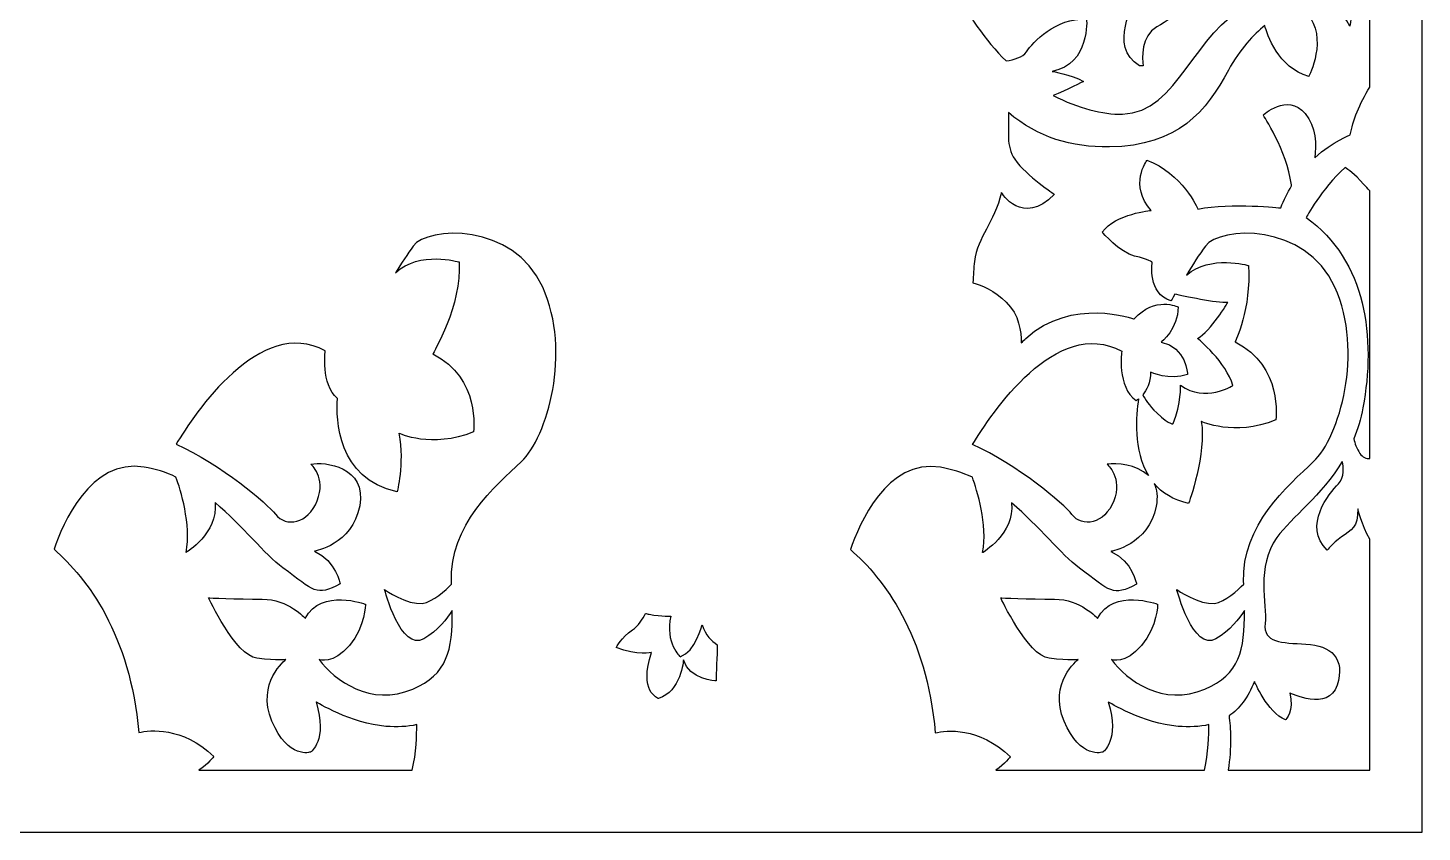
# Model space of a CAD drawing. Header units: centimetres. Extents: x 1.5 to 8.7, y 0.16 to 9.
# Drawn here: x 4.858 to 8.695, y 0.155 to 2.367 of the extents above; entities that cross this region are included whole.
import ezdxf

# ---------------------------------------------------------------- set-up
doc = ezdxf.new("R2010")
doc.units = ezdxf.units.CM
doc.header["$MEASUREMENT"] = 0
doc.layers.add('layer 1', color=7, linetype='Continuous')

msp = doc.modelspace()

# ---------------------------------------------------------------- linework, layer by layer
at = {"layer": 'layer 1', "color": 250, "lineweight": 30}
for points, knots in [([(1.50051, 9.00077), (1.50051, 9.00077), (8.69542, 9.00077), (8.69542, 9.00077), (8.69542, 9.00077), (8.69542, 9.00077), (8.69542, 0.1554), (8.69542, 0.1554), (8.69542, 0.1554), (8.69542, 0.1554), (1.50051, 0.1554), (1.50051, 0.1554), (1.50051, 0.1554), (1.50051, 0.1554), (1.50051, 9.00077), (1.50051, 9.00077)], [0, 0, 0, 0, 0.2, 0.2, 0.2, 0.2, 0.4, 0.4, 0.4, 0.4, 0.6, 0.6, 0.6, 0.6, 1, 1, 1, 1]), ([(8.55152, 3.19569), (8.55152, 3.19569), (8.55152, 2.20419), (8.55152, 2.20419), (8.55152, 2.20419), (8.52331, 2.15854), (8.50417, 2.11116), (8.49768, 2.07241), (8.49768, 2.07241), (8.49768, 2.07241), (8.45055, 2.05583), (8.39993, 2.00953), (8.39993, 2.00953), (8.40436, 2.04418), (8.40416, 2.09578), (8.37351, 2.13112), (8.37351, 2.13112), (8.3235, 2.1888), (8.25797, 2.127), (8.25797, 2.127), (8.25797, 2.127), (8.25797, 2.127), (8.3235, 2.03018), (8.33557, 1.93541), (8.33557, 1.93541), (8.33572, 1.93425), (8.33587, 1.93313), (8.33603, 1.93203), (8.33603, 1.93203), (8.325, 1.91401), (8.31487, 1.89392), (8.30626, 1.87155), (8.30626, 1.87155), (8.30626, 1.87155), (8.17174, 1.887), (8.07862, 1.86846), (8.07862, 1.86846), (8.07862, 1.86846), (8.03419, 1.96912), (7.93806, 2.00269), (7.93806, 2.00269), (7.93806, 2.00269), (7.88777, 1.93379), (7.94989, 1.86488), (7.94989, 1.86488), (7.94989, 1.86488), (7.85227, 1.85605), (7.8153, 1.80481), (7.8153, 1.80481), (7.8153, 1.80481), (7.86411, 1.74827), (7.90404, 1.73944), (7.90404, 1.73944), (7.94397, 1.7306), (7.95285, 1.72177), (7.95285, 1.72177), (7.95285, 1.72177), (7.95285, 1.72177), (7.93928, 1.63497), (8.00429, 1.61614), (8.00429, 1.61614), (8.00429, 1.61614), (8.00828, 1.62312), (8.01487, 1.63436), (8.01487, 1.63436), (8.03776, 1.62933), (8.13154, 1.60927), (8.16036, 1.61149), (8.16036, 1.61149), (8.16036, 1.61149), (8.11364, 1.53286), (8.07754, 1.51257), (8.07754, 1.51257), (8.07754, 1.51257), (8.15823, 1.44661), (8.17416, 1.3832), (8.17416, 1.3832), (8.17416, 1.3832), (8.09772, 1.33469), (8.03083, 1.38415), (8.03083, 1.38415), (8.03083, 1.38415), (8.03295, 1.33374), (8.01066, 1.2792), (8.01066, 1.2792), (8.01066, 1.2792), (8.00429, 1.27032), (7.965, 1.30837), (7.965, 1.30837), (7.94375, 1.32896), (7.93244, 1.34639), (7.92653, 1.35806), (7.92653, 1.35806), (7.93699, 1.37056), (7.94809, 1.39076), (7.94809, 1.42018), (7.94809, 1.42018), (7.94809, 1.42018), (7.99983, 1.39546), (8.04984, 1.41401), (8.04984, 1.41401), (8.04984, 1.41401), (8.04639, 1.49023), (7.97741, 1.50259), (7.97741, 1.50259), (7.97741, 1.50259), (8.02397, 1.53967), (8.02397, 1.59941), (8.02397, 1.59941), (8.02397, 1.59941), (7.96017, 1.63031), (7.90326, 1.56645), (7.90326, 1.56645), (7.90326, 1.56645), (7.73081, 1.62825), (7.60492, 1.51289), (7.60492, 1.51289), (7.6006, 1.50893), (7.59631, 1.50493), (7.59204, 1.50089), (7.59204, 1.50089), (7.59259, 1.53092), (7.58673, 1.57807), (7.55088, 1.6128), (7.55088, 1.6128), (7.51789, 1.64475), (7.48282, 1.65938), (7.45924, 1.66602), (7.45924, 1.66602), (7.46006, 1.68669), (7.46142, 1.70698), (7.46358, 1.72439), (7.46358, 1.72439), (7.47229, 1.79466), (7.51805, 1.82849), (7.53765, 1.91437), (7.53765, 1.91437), (7.53765, 1.91437), (7.5943, 1.81808), (7.68362, 1.90917), (7.68362, 1.90917), (7.68362, 1.90917), (7.60737, 1.95862), (7.57469, 2.00546), (7.57469, 2.00546), (7.54846, 2.04306), (7.56011, 2.08234), (7.55673, 2.13404), (7.55673, 2.13404), (7.63909, 2.06489), (7.72969, 2.03812), (7.83484, 2.03948), (7.83484, 2.03948), (8.02539, 2.04195), (8.10219, 2.13922), (8.16225, 2.25056), (8.16225, 2.25056), (8.19369, 2.30883), (8.23248, 2.3488), (8.26234, 2.37367), (8.26234, 2.37367), (8.26894, 2.34914), (8.29897, 2.25719), (8.38347, 2.23324), (8.38347, 2.23324), (8.38347, 2.23324), (8.43815, 2.33815), (8.37849, 2.40743), (8.37849, 2.40743), (8.37849, 2.40743), (8.45803, 2.45889), (8.49614, 2.3718), (8.49614, 2.3718), (8.49614, 2.3718), (8.521, 2.47869), (8.47129, 2.54599), (8.47129, 2.54599), (8.42158, 2.61329), (8.33707, 2.55984), (8.32713, 2.51234), (8.32713, 2.51234), (8.32713, 2.51234), (8.30724, 2.62319), (8.21445, 2.64496), (8.21445, 2.64496), (8.21445, 2.64496), (8.16143, 2.54005), (8.18462, 2.48067), (8.18462, 2.48067), (8.19371, 2.4574), (8.2061, 2.43931), (8.21781, 2.4259), (8.21781, 2.4259), (8.06861, 2.36211), (8.02573, 2.13307), (7.87051, 2.12958), (7.87051, 2.12958), (7.81694, 2.12837), (7.74918, 2.14495), (7.68048, 2.18126), (7.68048, 2.18126), (7.71599, 2.19453), (7.76374, 2.21939), (7.76374, 2.21939), (7.76374, 2.21939), (7.72729, 2.23918), (7.67758, 2.2471), (7.67758, 2.2471), (7.67758, 2.2471), (7.78197, 2.26689), (7.77203, 2.3916), (7.77203, 2.3916), (7.77203, 2.3916), (7.68586, 2.39357), (7.62455, 2.32825), (7.60633, 2.30054), (7.60633, 2.30054), (7.59697, 2.28632), (7.57235, 2.27941), (7.55059, 2.27603), (7.55059, 2.27603), (7.49333, 2.3315), (7.44202, 2.4035), (7.40594, 2.4935), (7.40594, 2.4935), (7.51001, 2.42406), (7.60976, 2.46894), (7.60976, 2.46894), (7.60976, 2.46894), (7.59749, 2.53675), (7.46708, 2.5844), (7.46708, 2.5844), (7.46708, 2.5844), (7.52384, 2.59357), (7.5622, 2.64489), (7.5622, 2.64489), (7.5622, 2.64489), (7.47419, 2.72782), (7.38618, 2.71742), (7.35562, 2.71037), (7.35562, 2.71037), (7.33153, 2.98069), (7.21454, 3.13349), (7.1223, 3.21449), (7.1223, 3.21449), (7.14584, 3.2837), (7.22213, 3.46464), (7.36997, 3.44056), (7.36997, 3.44056), (7.40121, 3.43547), (7.43041, 3.42587), (7.45779, 3.41314), (7.45779, 3.41314), (7.47041, 3.37786), (7.50013, 3.28296), (7.48599, 3.20601), (7.48599, 3.20601), (7.48599, 3.20601), (7.57409, 3.25765), (7.56551, 3.34268), (7.56551, 3.34268), (7.64218, 3.2785), (7.70155, 3.20098), (7.75214, 3.16357), (7.75214, 3.16357), (7.83914, 3.09923), (7.84328, 3.08439), (7.90956, 3.11903), (7.90956, 3.11903), (7.90956, 3.11903), (7.89945, 3.18114), (7.8392, 3.20937), (7.8392, 3.20937), (7.8392, 3.20937), (7.94277, 3.22614), (7.96348, 3.33392), (7.96348, 3.33392), (7.98419, 3.44169), (7.86734, 3.45583), (7.82889, 3.44876), (7.82889, 3.44876), (7.82889, 3.44876), (7.87178, 3.41166), (7.84664, 3.34805), (7.84664, 3.34805), (7.82149, 3.28445), (7.75987, 3.27387), (7.73177, 3.31096), (7.73177, 3.31096), (7.71089, 3.33853), (7.58104, 3.44902), (7.45829, 3.50306), (7.45829, 3.50306), (7.50858, 3.58709), (7.68868, 3.8579), (7.86877, 3.75996), (7.86877, 3.75996), (7.86877, 3.75996), (7.86, 3.69715), (7.88351, 3.65288), (7.88351, 3.65288), (7.879, 3.6092), (7.87514, 3.45172), (8.04698, 3.41456), (8.04698, 3.41456), (8.04698, 3.41456), (8.06767, 3.48872), (8.05215, 3.57525), (8.05215, 3.57525), (8.05215, 3.57525), (8.14183, 3.53199), (8.25737, 3.57937), (8.25737, 3.57937), (8.25737, 3.57937), (8.27806, 3.72769), (8.14528, 3.79361), (8.14528, 3.79361), (8.14528, 3.79361), (8.22633, 3.88631), (8.2177, 4.00374), (8.2177, 4.00374), (8.2177, 4.00374), (8.0839, 4.04454), (8.01612, 3.97112), (8.01612, 3.97112), (8.03137, 3.99646), (8.04803, 4.02282), (8.06256, 4.04277), (8.06256, 4.04277), (8.10196, 4.09689), (8.33836, 4.10866), (8.41913, 3.92981), (8.41913, 3.92981), (8.4999, 3.75096), (8.43125, 3.51721), (8.36026, 3.45008), (8.36026, 3.45008), (8.28927, 3.38294), (8.16207, 3.27693), (8.16799, 3.11792), (8.16799, 3.11792), (8.16804, 3.11639), (8.1681, 3.11488), (8.16815, 3.11337), (8.16815, 3.11337), (8.15229, 3.09689), (8.1175, 3.06421), (8.08752, 3.06034), (8.08752, 3.06034), (8.04721, 3.05514), (7.98403, 3.09808), (7.98403, 3.09808), (7.98403, 3.09808), (7.98403, 3.09808), (8.02869, 2.92631), (8.09187, 2.96275), (8.09187, 2.96275), (8.13054, 2.98505), (8.15614, 3.01856), (8.17019, 3.0412), (8.17019, 3.0412), (8.17132, 2.93037), (8.15671, 2.86546), (8.0615, 2.82463), (8.0615, 2.82463), (7.94613, 2.77515), (7.84556, 2.84936), (7.80414, 2.9059), (7.80414, 2.9059), (7.80414, 2.9059), (7.8426, 2.89176), (7.88697, 2.94477), (7.88697, 2.94477), (7.93134, 2.99777), (7.93134, 3.05784), (7.93134, 3.05784), (7.93134, 3.05784), (7.93134, 3.05784), (7.81006, 3.10378), (7.76569, 3.01897), (7.76569, 3.01897), (7.76569, 3.01897), (7.71836, 3.07198), (7.64737, 3.07198), (7.64737, 3.07198), (7.57637, 3.07198), (7.49946, 3.07551), (7.49946, 3.07551), (7.49946, 3.07551), (7.49946, 3.07551), (7.57341, 2.9165), (7.63258, 2.90943), (7.63258, 2.90943), (7.69174, 2.90236), (7.71244, 2.9059), (7.71244, 2.9059), (7.71244, 2.9059), (7.71244, 2.9059), (7.62962, 2.84229), (7.67399, 2.73628), (7.67399, 2.73628), (7.71836, 2.63028), (7.78048, 2.65148), (7.78048, 2.65148), (7.78048, 2.65148), (7.78048, 2.65148), (7.82781, 2.68328), (7.79527, 2.78929), (7.79527, 2.78929), (7.79527, 2.78929), (7.89289, 2.72922), (7.98754, 2.72215), (7.98754, 2.72215), (8.01811, 2.71987), (8.04651, 2.72092), (8.07236, 2.72694), (8.07236, 2.72694), (8.07285, 2.67416), (8.06711, 2.53641), (7.99689, 2.48913), (7.99689, 2.48913), (7.99689, 2.48913), (7.96345, 2.47581), (7.9523, 2.51576), (7.9523, 2.51576), (7.94115, 2.55572), (7.95071, 2.59376), (7.95071, 2.59376), (7.95071, 2.59376), (7.95071, 2.59376), (7.82967, 2.52528), (7.90612, 2.44157), (7.90612, 2.44157), (7.90612, 2.44157), (7.82944, 2.31471), (7.91738, 2.26278), (7.91738, 2.26278), (7.91738, 2.26278), (7.92755, 2.26278), (7.92755, 2.26278), (7.92755, 2.26278), (7.92508, 2.28215), (7.9208, 2.34526), (7.96504, 2.36928), (7.96504, 2.36928), (8.0176, 2.39781), (8.09086, 2.4644), (8.11793, 2.56903), (8.11793, 2.56903), (8.1373, 2.64391), (8.1322, 2.71586), (8.12774, 2.75073), (8.12774, 2.75073), (8.15632, 2.77021), (8.1799, 2.80062), (8.19757, 2.84583), (8.19757, 2.84583), (8.19757, 2.84583), (8.23306, 2.76102), (8.28335, 2.73982), (8.28335, 2.73982), (8.28335, 2.73982), (8.30702, 2.76455), (8.29518, 2.81402), (8.29518, 2.81402), (8.29518, 2.81402), (8.40167, 2.76102), (8.42534, 2.83523), (8.42534, 2.83523), (8.449, 2.90943), (8.40759, 2.94477), (8.33955, 2.9483), (8.33955, 2.9483), (8.27152, 2.95184), (8.22123, 2.95184), (8.22715, 3.00484), (8.22715, 3.00484), (8.23306, 3.05784), (8.20053, 3.16032), (8.25969, 3.24159), (8.25969, 3.24159), (8.30077, 3.29804), (8.3818, 3.35621), (8.43937, 3.45039), (8.43937, 3.45039), (8.44249, 3.43573), (8.44652, 3.40746), (8.42855, 3.38906), (8.42855, 3.38906), (8.40337, 3.36328), (8.32965, 3.27306), (8.39798, 3.20648), (8.39798, 3.20648), (8.39798, 3.20648), (8.41057, 3.22366), (8.43754, 3.24299), (8.43754, 3.24299), (8.46451, 3.26232), (8.48249, 3.26877), (8.48249, 3.32032), (8.48249, 3.32032), (8.48249, 3.32032), (8.50262, 3.22983), (8.55152, 3.19569)], [0, 0, 0, 0, 0.007874, 0.007874, 0.007874, 0.007874, 0.015748, 0.015748, 0.015748, 0.015748, 0.023622, 0.023622, 0.023622, 0.023622, 0.0314961, 0.0314961, 0.0314961, 0.0314961, 0.0393701, 0.0393701, 0.0393701, 0.0393701, 0.0472441, 0.0472441, 0.0472441, 0.0472441, 0.0551181, 0.0551181, 0.0551181, 0.0551181, 0.0629921, 0.0629921, 0.0629921, 0.0629921, 0.0708661, 0.0708661, 0.0708661, 0.0708661, 0.0787402, 0.0787402, 0.0787402, 0.0787402, 0.0866142, 0.0866142, 0.0866142, 0.0866142, 0.0944882, 0.0944882, 0.0944882, 0.0944882, 0.1023622, 0.1023622, 0.1023622, 0.1023622, 0.1102362, 0.1102362, 0.1102362, 0.1102362, 0.1181102, 0.1181102, 0.1181102, 0.1181102, 0.1259843, 0.1259843, 0.1259843, 0.1259843, 0.1338583, 0.1338583, 0.1338583, 0.1338583, 0.1417323, 0.1417323, 0.1417323, 0.1417323, 0.1496063, 0.1496063, 0.1496063, 0.1496063, 0.1574803, 0.1574803, 0.1574803, 0.1574803, 0.1653543, 0.1653543, 0.1653543, 0.1653543, 0.1732283, 0.1732283, 0.1732283, 0.1732283, 0.1811024, 0.1811024, 0.1811024, 0.1811024, 0.1889764, 0.1889764, 0.1889764, 0.1889764, 0.1968504, 0.1968504, 0.1968504, 0.1968504, 0.2047244, 0.2047244, 0.2047244, 0.2047244, 0.2125984, 0.2125984, 0.2125984, 0.2125984, 0.2204724, 0.2204724, 0.2204724, 0.2204724, 0.2283465, 0.2283465, 0.2283465, 0.2283465, 0.2362205, 0.2362205, 0.2362205, 0.2362205, 0.2440945, 0.2440945, 0.2440945, 0.2440945, 0.2519685, 0.2519685, 0.2519685, 0.2519685, 0.2598425, 0.2598425, 0.2598425, 0.2598425, 0.2677165, 0.2677165, 0.2677165, 0.2677165, 0.2755906, 0.2755906, 0.2755906, 0.2755906, 0.2834646, 0.2834646, 0.2834646, 0.2834646, 0.2913386, 0.2913386, 0.2913386, 0.2913386, 0.2992126, 0.2992126, 0.2992126, 0.2992126, 0.3070866, 0.3070866, 0.3070866, 0.3070866, 0.3149606, 0.3149606, 0.3149606, 0.3149606, 0.3228346, 0.3228346, 0.3228346, 0.3228346, 0.3307087, 0.3307087, 0.3307087, 0.3307087, 0.3385827, 0.3385827, 0.3385827, 0.3385827, 0.3464567, 0.3464567, 0.3464567, 0.3464567, 0.3543307, 0.3543307, 0.3543307, 0.3543307, 0.3622047, 0.3622047, 0.3622047, 0.3622047, 0.3700787, 0.3700787, 0.3700787, 0.3700787, 0.3779528, 0.3779528, 0.3779528, 0.3779528, 0.3858268, 0.3858268, 0.3858268, 0.3858268, 0.3937008, 0.3937008, 0.3937008, 0.3937008, 0.4015748, 0.4015748, 0.4015748, 0.4015748, 0.4094488, 0.4094488, 0.4094488, 0.4094488, 0.4173228, 0.4173228, 0.4173228, 0.4173228, 0.4251969, 0.4251969, 0.4251969, 0.4251969, 0.4330709, 0.4330709, 0.4330709, 0.4330709, 0.4409449, 0.4409449, 0.4409449, 0.4409449, 0.4488189, 0.4488189, 0.4488189, 0.4488189, 0.4566929, 0.4566929, 0.4566929, 0.4566929, 0.4645669, 0.4645669, 0.4645669, 0.4645669, 0.4724409, 0.4724409, 0.4724409, 0.4724409, 0.480315, 0.480315, 0.480315, 0.480315, 0.488189, 0.488189, 0.488189, 0.488189, 0.496063, 0.496063, 0.496063, 0.496063, 0.503937, 0.503937, 0.503937, 0.503937, 0.511811, 0.511811, 0.511811, 0.511811, 0.519685, 0.519685, 0.519685, 0.519685, 0.5275591, 0.5275591, 0.5275591, 0.5275591, 0.5354331, 0.5354331, 0.5354331, 0.5354331, 0.5433071, 0.5433071, 0.5433071, 0.5433071, 0.5511811, 0.5511811, 0.5511811, 0.5511811, 0.5590551, 0.5590551, 0.5590551, 0.5590551, 0.5669291, 0.5669291, 0.5669291, 0.5669291, 0.5748031, 0.5748031, 0.5748031, 0.5748031, 0.5826772, 0.5826772, 0.5826772, 0.5826772, 0.5905512, 0.5905512, 0.5905512, 0.5905512, 0.5984252, 0.5984252, 0.5984252, 0.5984252, 0.6062992, 0.6062992, 0.6062992, 0.6062992, 0.6141732, 0.6141732, 0.6141732, 0.6141732, 0.6220472, 0.6220472, 0.6220472, 0.6220472, 0.6299213, 0.6299213, 0.6299213, 0.6299213, 0.6377953, 0.6377953, 0.6377953, 0.6377953, 0.6456693, 0.6456693, 0.6456693, 0.6456693, 0.6535433, 0.6535433, 0.6535433, 0.6535433, 0.6614173, 0.6614173, 0.6614173, 0.6614173, 0.6692913, 0.6692913, 0.6692913, 0.6692913, 0.6771654, 0.6771654, 0.6771654, 0.6771654, 0.6850394, 0.6850394, 0.6850394, 0.6850394, 0.6929134, 0.6929134, 0.6929134, 0.6929134, 0.7007874, 0.7007874, 0.7007874, 0.7007874, 0.7086614, 0.7086614, 0.7086614, 0.7086614, 0.7165354, 0.7165354, 0.7165354, 0.7165354, 0.7244094, 0.7244094, 0.7244094, 0.7244094, 0.7322835, 0.7322835, 0.7322835, 0.7322835, 0.7401575, 0.7401575, 0.7401575, 0.7401575, 0.7480315, 0.7480315, 0.7480315, 0.7480315, 0.7559055, 0.7559055, 0.7559055, 0.7559055, 0.7637795, 0.7637795, 0.7637795, 0.7637795, 0.7716535, 0.7716535, 0.7716535, 0.7716535, 0.7795276, 0.7795276, 0.7795276, 0.7795276, 0.7874016, 0.7874016, 0.7874016, 0.7874016, 0.7952756, 0.7952756, 0.7952756, 0.7952756, 0.8031496, 0.8031496, 0.8031496, 0.8031496, 0.8110236, 0.8110236, 0.8110236, 0.8110236, 0.8188976, 0.8188976, 0.8188976, 0.8188976, 0.8267717, 0.8267717, 0.8267717, 0.8267717, 0.8346457, 0.8346457, 0.8346457, 0.8346457, 0.8425197, 0.8425197, 0.8425197, 0.8425197, 0.8503937, 0.8503937, 0.8503937, 0.8503937, 0.8582677, 0.8582677, 0.8582677, 0.8582677, 0.8661417, 0.8661417, 0.8661417, 0.8661417, 0.8740157, 0.8740157, 0.8740157, 0.8740157, 0.8818898, 0.8818898, 0.8818898, 0.8818898, 0.8897638, 0.8897638, 0.8897638, 0.8897638, 0.8976378, 0.8976378, 0.8976378, 0.8976378, 0.9055118, 0.9055118, 0.9055118, 0.9055118, 0.9133858, 0.9133858, 0.9133858, 0.9133858, 0.9212598, 0.9212598, 0.9212598, 0.9212598, 0.9291339, 0.9291339, 0.9291339, 0.9291339, 0.9370079, 0.9370079, 0.9370079, 0.9370079, 0.9448819, 0.9448819, 0.9448819, 0.9448819, 0.9527559, 0.9527559, 0.9527559, 0.9527559, 0.9606299, 0.9606299, 0.9606299, 0.9606299, 0.9685039, 0.9685039, 0.9685039, 0.9685039, 0.976378, 0.976378, 0.976378, 0.976378, 0.984252, 0.984252, 0.984252, 0.984252, 1, 1, 1, 1]), ([(8.55152, 1.91905), (8.55152, 1.91905), (8.55152, 1.18308), (8.55152, 1.18308), (8.55152, 1.18308), (8.54136, 1.18165), (8.53183, 1.18602), (8.52418, 1.19682), (8.52418, 1.19682), (8.51499, 1.2098), (8.51006, 1.22465), (8.50743, 1.23682), (8.50743, 1.23682), (8.51813, 1.26283), (8.52681, 1.29122), (8.53263, 1.32247), (8.53263, 1.32247), (8.56813, 1.51329), (8.54227, 1.72708), (8.37657, 1.84529), (8.37657, 1.84529), (8.37657, 1.84529), (8.41768, 1.92382), (8.48324, 1.98246), (8.48324, 1.98246), (8.49239, 1.97786), (8.5081, 1.96616), (8.53389, 1.93748), (8.53389, 1.93748), (8.54, 1.93068), (8.54585, 1.92454), (8.55152, 1.91905)], [0, 0, 0, 0, 0.1111111, 0.1111111, 0.1111111, 0.1111111, 0.2222222, 0.2222222, 0.2222222, 0.2222222, 0.3333333, 0.3333333, 0.3333333, 0.3333333, 0.4444444, 0.4444444, 0.4444444, 0.4444444, 0.5555556, 0.5555556, 0.5555556, 0.5555556, 0.6666667, 0.6666667, 0.6666667, 0.6666667, 0.7777778, 0.7777778, 0.7777778, 0.7777778, 1, 1, 1, 1]), ([(5.91633, 0.3255), (5.91633, 0.3255), (5.32916, 0.3255), (5.32916, 0.3255), (5.32916, 0.3255), (5.3549, 0.34293), (5.37031, 0.36354), (5.37031, 0.36354), (5.37031, 0.36354), (5.28229, 0.44647), (5.19428, 0.43607), (5.16373, 0.42902), (5.16373, 0.42902), (5.13964, 0.69935), (5.02265, 0.85214), (4.9304, 0.93314), (4.9304, 0.93314), (4.95394, 1.00235), (5.03023, 1.1833), (5.17808, 1.15921), (5.17808, 1.15921), (5.20932, 1.15413), (5.23852, 1.14452), (5.2659, 1.13179), (5.2659, 1.13179), (5.27851, 1.09651), (5.30824, 1.00162), (5.2941, 0.92466), (5.2941, 0.92466), (5.2941, 0.92466), (5.38219, 0.9763), (5.37361, 1.06133), (5.37361, 1.06133), (5.45028, 0.99715), (5.50965, 0.91963), (5.56025, 0.88222), (5.56025, 0.88222), (5.64724, 0.81789), (5.65138, 0.80304), (5.71766, 0.83768), (5.71766, 0.83768), (5.71766, 0.83768), (5.70755, 0.89979), (5.6473, 0.92802), (5.6473, 0.92802), (5.6473, 0.92802), (5.75088, 0.9448), (5.77158, 1.05257), (5.77158, 1.05257), (5.79229, 1.16035), (5.67545, 1.17448), (5.63699, 1.16741), (5.63699, 1.16741), (5.63699, 1.16741), (5.67988, 1.13031), (5.65474, 1.06671), (5.65474, 1.06671), (5.6296, 1.0031), (5.56798, 0.99252), (5.53987, 1.02962), (5.53987, 1.02962), (5.519, 1.05718), (5.38914, 1.16767), (5.2664, 1.22172), (5.2664, 1.22172), (5.31669, 1.30575), (5.49679, 1.57655), (5.67687, 1.47861), (5.67687, 1.47861), (5.67687, 1.47861), (5.66418, 1.38759), (5.71038, 1.34746), (5.71038, 1.34746), (5.70636, 1.29112), (5.7093, 1.12693), (5.87436, 1.09124), (5.87436, 1.09124), (5.87436, 1.09124), (5.89506, 1.1654), (5.87954, 1.25192), (5.87954, 1.25192), (5.87954, 1.25192), (5.96921, 1.20866), (6.08475, 1.25604), (6.08475, 1.25604), (6.08475, 1.25604), (6.10545, 1.40436), (5.97266, 1.47029), (5.97266, 1.47029), (5.97266, 1.47029), (6.05371, 1.60579), (6.04509, 1.72322), (6.04509, 1.72322), (6.04509, 1.72322), (5.93637, 1.75517), (5.87043, 1.69358), (5.87043, 1.69358), (5.88618, 1.71898), (5.90362, 1.74598), (5.91874, 1.76675), (5.91874, 1.76675), (5.95814, 1.82088), (6.19454, 1.83265), (6.27531, 1.6538), (6.27531, 1.6538), (6.35608, 1.47495), (6.28744, 1.2412), (6.21644, 1.17406), (6.21644, 1.17406), (6.14545, 1.10692), (6.01825, 1.00091), (6.02417, 0.8419), (6.02417, 0.8419), (6.02423, 0.84038), (6.02428, 0.83887), (6.02434, 0.83736), (6.02434, 0.83736), (6.00847, 0.82087), (5.97368, 0.7882), (5.9437, 0.78433), (5.9437, 0.78433), (5.9034, 0.77912), (5.84021, 0.82207), (5.84021, 0.82207), (5.84021, 0.82207), (5.84021, 0.82207), (5.88488, 0.6503), (5.94806, 0.68673), (5.94806, 0.68673), (5.98672, 0.70903), (6.01232, 0.74254), (6.02637, 0.76519), (6.02637, 0.76519), (6.0275, 0.65436), (6.0129, 0.58944), (5.91768, 0.54861), (5.91768, 0.54861), (5.80231, 0.49914), (5.70174, 0.57335), (5.66033, 0.62988), (5.66033, 0.62988), (5.66033, 0.62988), (5.69878, 0.61575), (5.74315, 0.66875), (5.74315, 0.66875), (5.78752, 0.72176), (5.78752, 0.78183), (5.78752, 0.78183), (5.78752, 0.78183), (5.78752, 0.78183), (5.66624, 0.82777), (5.62187, 0.74296), (5.62187, 0.74296), (5.62187, 0.74296), (5.57454, 0.79596), (5.50355, 0.79596), (5.50355, 0.79596), (5.43256, 0.79596), (5.35565, 0.7995), (5.35565, 0.7995), (5.35565, 0.7995), (5.35565, 0.7995), (5.4296, 0.64048), (5.48876, 0.63342), (5.48876, 0.63342), (5.54792, 0.62635), (5.56863, 0.62988), (5.56863, 0.62988), (5.56863, 0.62988), (5.56863, 0.62988), (5.4858, 0.56628), (5.53017, 0.46027), (5.53017, 0.46027), (5.57454, 0.35426), (5.63666, 0.37546), (5.63666, 0.37546), (5.63666, 0.37546), (5.63666, 0.37546), (5.68399, 0.40727), (5.65145, 0.51327), (5.65145, 0.51327), (5.65145, 0.51327), (5.74907, 0.4532), (5.84373, 0.44614), (5.84373, 0.44614), (5.87429, 0.44385), (5.90269, 0.44491), (5.92854, 0.45092), (5.92854, 0.45092), (5.92879, 0.4237), (5.92738, 0.37387), (5.91633, 0.3255)], [0, 0, 0, 0, 0.0204082, 0.0204082, 0.0204082, 0.0204082, 0.0408163, 0.0408163, 0.0408163, 0.0408163, 0.0612245, 0.0612245, 0.0612245, 0.0612245, 0.0816327, 0.0816327, 0.0816327, 0.0816327, 0.1020408, 0.1020408, 0.1020408, 0.1020408, 0.122449, 0.122449, 0.122449, 0.122449, 0.1428571, 0.1428571, 0.1428571, 0.1428571, 0.1632653, 0.1632653, 0.1632653, 0.1632653, 0.1836735, 0.1836735, 0.1836735, 0.1836735, 0.2040816, 0.2040816, 0.2040816, 0.2040816, 0.2244898, 0.2244898, 0.2244898, 0.2244898, 0.244898, 0.244898, 0.244898, 0.244898, 0.2653061, 0.2653061, 0.2653061, 0.2653061, 0.2857143, 0.2857143, 0.2857143, 0.2857143, 0.3061224, 0.3061224, 0.3061224, 0.3061224, 0.3265306, 0.3265306, 0.3265306, 0.3265306, 0.3469388, 0.3469388, 0.3469388, 0.3469388, 0.3673469, 0.3673469, 0.3673469, 0.3673469, 0.3877551, 0.3877551, 0.3877551, 0.3877551, 0.4081633, 0.4081633, 0.4081633, 0.4081633, 0.4285714, 0.4285714, 0.4285714, 0.4285714, 0.4489796, 0.4489796, 0.4489796, 0.4489796, 0.4693878, 0.4693878, 0.4693878, 0.4693878, 0.4897959, 0.4897959, 0.4897959, 0.4897959, 0.5102041, 0.5102041, 0.5102041, 0.5102041, 0.5306122, 0.5306122, 0.5306122, 0.5306122, 0.5510204, 0.5510204, 0.5510204, 0.5510204, 0.5714286, 0.5714286, 0.5714286, 0.5714286, 0.5918367, 0.5918367, 0.5918367, 0.5918367, 0.6122449, 0.6122449, 0.6122449, 0.6122449, 0.6326531, 0.6326531, 0.6326531, 0.6326531, 0.6530612, 0.6530612, 0.6530612, 0.6530612, 0.6734694, 0.6734694, 0.6734694, 0.6734694, 0.6938776, 0.6938776, 0.6938776, 0.6938776, 0.7142857, 0.7142857, 0.7142857, 0.7142857, 0.7346939, 0.7346939, 0.7346939, 0.7346939, 0.755102, 0.755102, 0.755102, 0.755102, 0.7755102, 0.7755102, 0.7755102, 0.7755102, 0.7959184, 0.7959184, 0.7959184, 0.7959184, 0.8163265, 0.8163265, 0.8163265, 0.8163265, 0.8367347, 0.8367347, 0.8367347, 0.8367347, 0.8571429, 0.8571429, 0.8571429, 0.8571429, 0.877551, 0.877551, 0.877551, 0.877551, 0.8979592, 0.8979592, 0.8979592, 0.8979592, 0.9183673, 0.9183673, 0.9183673, 0.9183673, 0.9387755, 0.9387755, 0.9387755, 0.9387755, 0.9591837, 0.9591837, 0.9591837, 0.9591837, 1, 1, 1, 1]), ([(8.09644, 0.3255), (8.09644, 0.3255), (7.52216, 0.3255), (7.52216, 0.3255), (7.52216, 0.3255), (7.54723, 0.34277), (7.5622, 0.36279), (7.5622, 0.36279), (7.5622, 0.36279), (7.47419, 0.44572), (7.38618, 0.43533), (7.35562, 0.42828), (7.35562, 0.42828), (7.33153, 0.6986), (7.21454, 0.85139), (7.1223, 0.93239), (7.1223, 0.93239), (7.14584, 1.0016), (7.22213, 1.18255), (7.36997, 1.15847), (7.36997, 1.15847), (7.40121, 1.15338), (7.43041, 1.14377), (7.45779, 1.13105), (7.45779, 1.13105), (7.47041, 1.09576), (7.50013, 1.00087), (7.48599, 0.92392), (7.48599, 0.92392), (7.48599, 0.92392), (7.57409, 0.97555), (7.56551, 1.06058), (7.56551, 1.06058), (7.64218, 0.99641), (7.70155, 0.91889), (7.75214, 0.88147), (7.75214, 0.88147), (7.83914, 0.81714), (7.84328, 0.80229), (7.90956, 0.83693), (7.90956, 0.83693), (7.90956, 0.83693), (7.89945, 0.89905), (7.8392, 0.92727), (7.8392, 0.92727), (7.8392, 0.92727), (7.94277, 0.94405), (7.96348, 1.05182), (7.96348, 1.05182), (7.96838, 1.07735), (7.96557, 1.09762), (7.95791, 1.1136), (7.95791, 1.1136), (7.97948, 1.08836), (8.01001, 1.06865), (8.05282, 1.05939), (8.05282, 1.05939), (8.05282, 1.05939), (8.10307, 1.19827), (8.08755, 1.28479), (8.08755, 1.28479), (8.08755, 1.28479), (8.17722, 1.24153), (8.29277, 1.28891), (8.29277, 1.28891), (8.29277, 1.28891), (8.31346, 1.43724), (8.18067, 1.50316), (8.18067, 1.50316), (8.18067, 1.50316), (8.22589, 1.59586), (8.21727, 1.71328), (8.21727, 1.71328), (8.21727, 1.71328), (8.11287, 1.74397), (8.04663, 1.68725), (8.04663, 1.68725), (8.06337, 1.71442), (8.08247, 1.74425), (8.09885, 1.76675), (8.09885, 1.76675), (8.13825, 1.82088), (8.37466, 1.83265), (8.45543, 1.6538), (8.45543, 1.6538), (8.5362, 1.47495), (8.46755, 1.2412), (8.39656, 1.17406), (8.39656, 1.17406), (8.32556, 1.10692), (8.19837, 1.00091), (8.20428, 0.8419), (8.20428, 0.8419), (8.20434, 0.84038), (8.20439, 0.83887), (8.20445, 0.83736), (8.20445, 0.83736), (8.18858, 0.82087), (8.15379, 0.7882), (8.12381, 0.78433), (8.12381, 0.78433), (8.08351, 0.77912), (8.02033, 0.82207), (8.02033, 0.82207), (8.02033, 0.82207), (8.02033, 0.82207), (8.06499, 0.6503), (8.12817, 0.68673), (8.12817, 0.68673), (8.16684, 0.70903), (8.19243, 0.74254), (8.20649, 0.76519), (8.20649, 0.76519), (8.20761, 0.65436), (8.19301, 0.58944), (8.09779, 0.54861), (8.09779, 0.54861), (7.98243, 0.49914), (7.88185, 0.57335), (7.84044, 0.62988), (7.84044, 0.62988), (7.84044, 0.62988), (7.8789, 0.61575), (7.92327, 0.66875), (7.92327, 0.66875), (7.96764, 0.72176), (7.96764, 0.78183), (7.96764, 0.78183), (7.96764, 0.78183), (7.96764, 0.78183), (7.84636, 0.82777), (7.80199, 0.74296), (7.80199, 0.74296), (7.80199, 0.74296), (7.75466, 0.79596), (7.68366, 0.79596), (7.68366, 0.79596), (7.61267, 0.79596), (7.53576, 0.7995), (7.53576, 0.7995), (7.53576, 0.7995), (7.53576, 0.7995), (7.60971, 0.64048), (7.66887, 0.63342), (7.66887, 0.63342), (7.72803, 0.62635), (7.74874, 0.62988), (7.74874, 0.62988), (7.74874, 0.62988), (7.74874, 0.62988), (7.66591, 0.56628), (7.71029, 0.46027), (7.71029, 0.46027), (7.75466, 0.35426), (7.81678, 0.37546), (7.81678, 0.37546), (7.81678, 0.37546), (7.81678, 0.37546), (7.86411, 0.40727), (7.83157, 0.51327), (7.83157, 0.51327), (7.83157, 0.51327), (7.92918, 0.4532), (8.02384, 0.44614), (8.02384, 0.44614), (8.05441, 0.44385), (8.08281, 0.44491), (8.10866, 0.45092), (8.10866, 0.45092), (8.10891, 0.4237), (8.1075, 0.37387), (8.09644, 0.3255)], [0, 0, 0, 0, 0.0227273, 0.0227273, 0.0227273, 0.0227273, 0.0454545, 0.0454545, 0.0454545, 0.0454545, 0.0681818, 0.0681818, 0.0681818, 0.0681818, 0.0909091, 0.0909091, 0.0909091, 0.0909091, 0.1136364, 0.1136364, 0.1136364, 0.1136364, 0.1363636, 0.1363636, 0.1363636, 0.1363636, 0.1590909, 0.1590909, 0.1590909, 0.1590909, 0.1818182, 0.1818182, 0.1818182, 0.1818182, 0.2045455, 0.2045455, 0.2045455, 0.2045455, 0.2272727, 0.2272727, 0.2272727, 0.2272727, 0.25, 0.25, 0.25, 0.25, 0.2727273, 0.2727273, 0.2727273, 0.2727273, 0.2954545, 0.2954545, 0.2954545, 0.2954545, 0.3181818, 0.3181818, 0.3181818, 0.3181818, 0.3409091, 0.3409091, 0.3409091, 0.3409091, 0.3636364, 0.3636364, 0.3636364, 0.3636364, 0.3863636, 0.3863636, 0.3863636, 0.3863636, 0.4090909, 0.4090909, 0.4090909, 0.4090909, 0.4318182, 0.4318182, 0.4318182, 0.4318182, 0.4545455, 0.4545455, 0.4545455, 0.4545455, 0.4772727, 0.4772727, 0.4772727, 0.4772727, 0.5, 0.5, 0.5, 0.5, 0.5227273, 0.5227273, 0.5227273, 0.5227273, 0.5454545, 0.5454545, 0.5454545, 0.5454545, 0.5681818, 0.5681818, 0.5681818, 0.5681818, 0.5909091, 0.5909091, 0.5909091, 0.5909091, 0.6136364, 0.6136364, 0.6136364, 0.6136364, 0.6363636, 0.6363636, 0.6363636, 0.6363636, 0.6590909, 0.6590909, 0.6590909, 0.6590909, 0.6818182, 0.6818182, 0.6818182, 0.6818182, 0.7045455, 0.7045455, 0.7045455, 0.7045455, 0.7272727, 0.7272727, 0.7272727, 0.7272727, 0.75, 0.75, 0.75, 0.75, 0.7727273, 0.7727273, 0.7727273, 0.7727273, 0.7954545, 0.7954545, 0.7954545, 0.7954545, 0.8181818, 0.8181818, 0.8181818, 0.8181818, 0.8409091, 0.8409091, 0.8409091, 0.8409091, 0.8636364, 0.8636364, 0.8636364, 0.8636364, 0.8863636, 0.8863636, 0.8863636, 0.8863636, 0.9090909, 0.9090909, 0.9090909, 0.9090909, 0.9318182, 0.9318182, 0.9318182, 0.9318182, 0.9545455, 0.9545455, 0.9545455, 0.9545455, 1, 1, 1, 1]), ([(7.91523, 1.34681), (7.91118, 1.34348), (7.90843, 1.3419), (7.90843, 1.3419), (7.90843, 1.3419), (7.85497, 1.37898), (7.86877, 1.47787), (7.86877, 1.47787), (7.86877, 1.47787), (7.68868, 1.57581), (7.50858, 1.305), (7.45829, 1.22097), (7.45829, 1.22097), (7.58104, 1.16693), (7.71089, 1.05643), (7.73177, 1.02887), (7.73177, 1.02887), (7.75987, 0.99177), (7.82149, 1.00235), (7.84664, 1.06596), (7.84664, 1.06596), (7.87178, 1.12956), (7.82889, 1.16667), (7.82889, 1.16667), (7.82889, 1.16667), (7.85342, 1.17118), (7.90984, 1.16705), (7.94212, 1.1355), (7.94212, 1.1355), (7.89996, 1.20508), (7.90796, 1.30077), (7.91523, 1.34681)], [0, 0, 0, 0, 0.1111111, 0.1111111, 0.1111111, 0.1111111, 0.2222222, 0.2222222, 0.2222222, 0.2222222, 0.3333333, 0.3333333, 0.3333333, 0.3333333, 0.4444444, 0.4444444, 0.4444444, 0.4444444, 0.5555556, 0.5555556, 0.5555556, 0.5555556, 0.6666667, 0.6666667, 0.6666667, 0.6666667, 0.7777778, 0.7777778, 0.7777778, 0.7777778, 1, 1, 1, 1]), ([(8.55152, 0.96134), (8.55152, 0.96134), (8.55152, 0.3255), (8.55152, 0.3255), (8.55152, 0.3255), (8.55152, 0.3255), (8.16122, 0.3255), (8.16122, 0.3255), (8.16122, 0.3255), (8.17212, 0.3881), (8.16785, 0.44493), (8.16404, 0.47471), (8.16404, 0.47471), (8.19262, 0.49419), (8.2162, 0.52461), (8.23386, 0.56981), (8.23386, 0.56981), (8.23386, 0.56981), (8.26936, 0.48501), (8.31965, 0.4638), (8.31965, 0.4638), (8.31965, 0.4638), (8.34331, 0.48854), (8.33148, 0.53801), (8.33148, 0.53801), (8.33148, 0.53801), (8.43797, 0.48501), (8.46164, 0.55921), (8.46164, 0.55921), (8.4853, 0.63342), (8.44389, 0.66875), (8.37585, 0.67229), (8.37585, 0.67229), (8.30782, 0.67582), (8.25753, 0.67582), (8.26345, 0.72883), (8.26345, 0.72883), (8.26936, 0.78183), (8.23682, 0.8843), (8.29598, 0.96558), (8.29598, 0.96558), (8.33707, 1.02202), (8.4181, 1.08019), (8.47567, 1.17438), (8.47567, 1.17438), (8.47879, 1.15972), (8.48282, 1.13145), (8.46485, 1.11304), (8.46485, 1.11304), (8.43967, 1.08727), (8.36595, 0.99705), (8.43428, 0.93046), (8.43428, 0.93046), (8.43428, 0.93046), (8.44686, 0.94765), (8.47384, 0.96698), (8.47384, 0.96698), (8.50081, 0.98631), (8.51879, 0.99275), (8.51879, 1.04431), (8.51879, 1.04431), (8.51879, 1.04431), (8.5287, 0.99973), (8.55152, 0.96134)], [0, 0, 0, 0, 0.0588235, 0.0588235, 0.0588235, 0.0588235, 0.1176471, 0.1176471, 0.1176471, 0.1176471, 0.1764706, 0.1764706, 0.1764706, 0.1764706, 0.2352941, 0.2352941, 0.2352941, 0.2352941, 0.2941176, 0.2941176, 0.2941176, 0.2941176, 0.3529412, 0.3529412, 0.3529412, 0.3529412, 0.4117647, 0.4117647, 0.4117647, 0.4117647, 0.4705882, 0.4705882, 0.4705882, 0.4705882, 0.5294118, 0.5294118, 0.5294118, 0.5294118, 0.5882353, 0.5882353, 0.5882353, 0.5882353, 0.6470588, 0.6470588, 0.6470588, 0.6470588, 0.7058824, 0.7058824, 0.7058824, 0.7058824, 0.7647059, 0.7647059, 0.7647059, 0.7647059, 0.8235294, 0.8235294, 0.8235294, 0.8235294, 0.8823529, 0.8823529, 0.8823529, 0.8823529, 1, 1, 1, 1]), ([(6.75578, 0.67068), (6.73991, 0.6802), (6.72315, 0.69679), (6.71375, 0.72568), (6.71375, 0.72568), (6.71375, 0.72568), (6.69534, 0.65054), (6.65391, 0.63771), (6.65391, 0.63771), (6.65391, 0.63771), (6.61095, 0.67437), (6.62783, 0.74951), (6.62783, 0.74951), (6.62783, 0.74951), (6.6054, 0.74742), (6.56797, 0.75448), (6.56797, 0.75448), (6.56444, 0.75515), (6.56114, 0.75595), (6.55805, 0.75687), (6.55805, 0.75687), (6.55036, 0.74153), (6.53829, 0.7223), (6.52213, 0.71116), (6.52213, 0.71116), (6.49221, 0.69054), (6.47725, 0.66305), (6.47725, 0.66305), (6.47725, 0.66305), (6.53709, 0.63968), (6.57506, 0.6493), (6.57506, 0.6493), (6.57506, 0.6493), (6.53824, 0.54209), (6.59347, 0.52284), (6.59347, 0.52284), (6.59347, 0.52284), (6.65561, 0.54071), (6.66251, 0.62868), (6.66251, 0.62868), (6.66251, 0.62868), (6.67747, 0.57508), (6.75227, 0.57095), (6.75227, 0.57095), (6.75227, 0.57095), (6.7531, 0.58984), (6.75487, 0.64281), (6.75578, 0.67068)], [0, 0, 0, 0, 0.0769231, 0.0769231, 0.0769231, 0.0769231, 0.1538462, 0.1538462, 0.1538462, 0.1538462, 0.2307692, 0.2307692, 0.2307692, 0.2307692, 0.3076923, 0.3076923, 0.3076923, 0.3076923, 0.3846154, 0.3846154, 0.3846154, 0.3846154, 0.4615385, 0.4615385, 0.4615385, 0.4615385, 0.5384615, 0.5384615, 0.5384615, 0.5384615, 0.6153846, 0.6153846, 0.6153846, 0.6153846, 0.6923077, 0.6923077, 0.6923077, 0.6923077, 0.7692308, 0.7692308, 0.7692308, 0.7692308, 0.8461538, 0.8461538, 0.8461538, 0.8461538, 1, 1, 1, 1])]:
    msp.add_open_spline(points, degree=3, knots=knots, dxfattribs=at)

doc.saveas('drawing.dxf')
